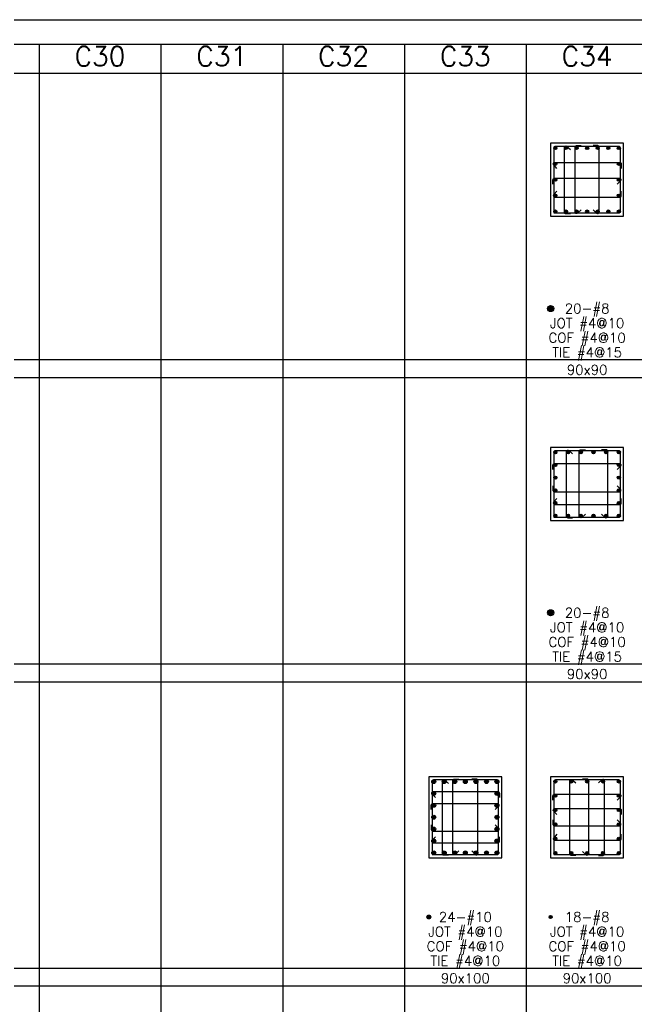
# Model space of a CAD drawing. Header units: millimetres. Extents: x 0 to 31920, y -6088 to 2522.
# Drawn here: x 4843 to 5603, y 828 to 2044 of the extents above; entities that cross this region are included whole.
import ezdxf
from ezdxf.enums import TextEntityAlignment as Align

# ---------------------------------------------------------------- set-up
doc = ezdxf.new("R2010")
doc.units = ezdxf.units.MM
doc.header["$MEASUREMENT"] = 0
for name, color, linetype in [('DwFm', 7, 'Continuous'), ('S-RC', 130, 'Continuous'), ('S-REINF', 6, 'Continuous'), ('S-REINFD', 201, 'Continuous'), ('S-STUD', 1, 'Continuous'), ('S-TEXT', 2, 'Continuous')]:
    doc.layers.add(name, color=color, linetype=linetype)
doc.styles.add('CS4', font='romans.shx', dxfattribs={"width": 0.8, "bigfont": 'lsp.shx'})

# ---------------------------------------------------------------- blocks, each defined once
blk = doc.blocks.new('繪圖範圍')
blk.add_lwpolyline([(0, 51.1), (79.8, 51.1), (79.8, 0), (0, 0)], close=True)

msp = doc.modelspace()

# ---------------------------------------------------------------- hatches: boundary and pattern name
at = {"layer": 'S-REINFD'}
h = msp.add_hatch(color=256, dxfattribs=at)
edge = h.paths.add_edge_path()
edge.add_arc((5502.9, 1885.8), 1.91, 0, 360)
h = msp.add_hatch(color=256, dxfattribs=at)
edge = h.paths.add_edge_path()
edge.add_arc((5515.9, 1885.8), 1.91, 0, 360)
h = msp.add_hatch(color=256, dxfattribs=at)
edge = h.paths.add_edge_path()
edge.add_arc((5529, 1885.8), 1.91, 0, 360)
h = msp.add_hatch(color=256, dxfattribs=at)
edge = h.paths.add_edge_path()
edge.add_arc((5542, 1885.8), 1.91, 0, 360)
h = msp.add_hatch(color=256, dxfattribs=at)
edge = h.paths.add_edge_path()
edge.add_arc((5555, 1885.8), 1.91, 0, 360)
h = msp.add_hatch(color=256, dxfattribs=at)
edge = h.paths.add_edge_path()
edge.add_arc((5568.1, 1885.8), 1.91, 0, 360)
h = msp.add_hatch(color=256, dxfattribs=at)
edge = h.paths.add_edge_path()
edge.add_arc((5581.1, 1885.8), 1.91, 0, 360)
h = msp.add_hatch(color=256, dxfattribs=at)
edge = h.paths.add_edge_path()
edge.add_arc((5502.9, 1866.3), 1.91, 0, 360)
h = msp.add_hatch(color=256, dxfattribs=at)
edge = h.paths.add_edge_path()
edge.add_arc((5581.1, 1866.3), 1.91, 0, 360)
h = msp.add_hatch(color=256, dxfattribs=at)
edge = h.paths.add_edge_path()
edge.add_arc((5502.9, 1846.8), 1.91, 0, 360)
h = msp.add_hatch(color=256, dxfattribs=at)
edge = h.paths.add_edge_path()
edge.add_arc((5581.1, 1846.8), 1.91, 0, 360)
h = msp.add_hatch(color=256, dxfattribs=at)
edge = h.paths.add_edge_path()
edge.add_arc((5502.9, 1827.2), 1.91, 0, 360)
h = msp.add_hatch(color=256, dxfattribs=at)
edge = h.paths.add_edge_path()
edge.add_arc((5581.1, 1827.2), 1.91, 0, 360)
h = msp.add_hatch(color=256, dxfattribs=at)
edge = h.paths.add_edge_path()
edge.add_arc((5502.9, 1807.7), 1.91, 0, 360)
h = msp.add_hatch(color=256, dxfattribs=at)
edge = h.paths.add_edge_path()
edge.add_arc((5515.9, 1807.7), 1.91, 0, 360)
h = msp.add_hatch(color=256, dxfattribs=at)
edge = h.paths.add_edge_path()
edge.add_arc((5529, 1807.7), 1.91, 0, 360)
h = msp.add_hatch(color=256, dxfattribs=at)
edge = h.paths.add_edge_path()
edge.add_arc((5542, 1807.7), 1.91, 0, 360)
h = msp.add_hatch(color=256, dxfattribs=at)
edge = h.paths.add_edge_path()
edge.add_arc((5555, 1807.7), 1.91, 0, 360)
h = msp.add_hatch(color=256, dxfattribs=at)
edge = h.paths.add_edge_path()
edge.add_arc((5568.1, 1807.7), 1.91, 0, 360)
h = msp.add_hatch(color=256, dxfattribs=at)
edge = h.paths.add_edge_path()
edge.add_arc((5581.1, 1807.7), 1.91, 0, 360)
h = msp.add_hatch(color=256, dxfattribs=at)
edge = h.paths.add_edge_path()
edge.add_arc((5497, 1688), 3.81, 0, 360)
h = msp.add_hatch(color=256, dxfattribs=at)
edge = h.paths.add_edge_path()
edge.add_arc((5502.9, 1510.8), 1.91, 0, 360)
h = msp.add_hatch(color=256, dxfattribs=at)
edge = h.paths.add_edge_path()
edge.add_arc((5518.5, 1510.8), 1.91, 0, 360)
h = msp.add_hatch(color=256, dxfattribs=at)
edge = h.paths.add_edge_path()
edge.add_arc((5534.2, 1510.8), 1.91, 0, 360)
h = msp.add_hatch(color=256, dxfattribs=at)
edge = h.paths.add_edge_path()
edge.add_arc((5549.8, 1510.8), 1.91, 0, 360)
h = msp.add_hatch(color=256, dxfattribs=at)
edge = h.paths.add_edge_path()
edge.add_arc((5565.5, 1510.8), 1.91, 0, 360)
h = msp.add_hatch(color=256, dxfattribs=at)
edge = h.paths.add_edge_path()
edge.add_arc((5581.1, 1510.8), 1.91, 0, 360)
h = msp.add_hatch(color=256, dxfattribs=at)
edge = h.paths.add_edge_path()
edge.add_arc((5502.9, 1495.2), 1.91, 0, 360)
h = msp.add_hatch(color=256, dxfattribs=at)
edge = h.paths.add_edge_path()
edge.add_arc((5581.1, 1495.2), 1.91, 0, 360)
h = msp.add_hatch(color=256, dxfattribs=at)
edge = h.paths.add_edge_path()
edge.add_arc((5502.9, 1479.6), 1.91, 0, 360)
h = msp.add_hatch(color=256, dxfattribs=at)
edge = h.paths.add_edge_path()
edge.add_arc((5581.1, 1479.6), 1.91, 0, 360)
h = msp.add_hatch(color=256, dxfattribs=at)
edge = h.paths.add_edge_path()
edge.add_arc((5502.9, 1463.9), 1.91, 0, 360)
h = msp.add_hatch(color=256, dxfattribs=at)
edge = h.paths.add_edge_path()
edge.add_arc((5581.1, 1463.9), 1.91, 0, 360)
h = msp.add_hatch(color=256, dxfattribs=at)
edge = h.paths.add_edge_path()
edge.add_arc((5502.9, 1448.3), 1.91, 0, 360)
h = msp.add_hatch(color=256, dxfattribs=at)
edge = h.paths.add_edge_path()
edge.add_arc((5581.1, 1448.3), 1.91, 0, 360)
h = msp.add_hatch(color=256, dxfattribs=at)
edge = h.paths.add_edge_path()
edge.add_arc((5502.9, 1432.7), 1.91, 0, 360)
h = msp.add_hatch(color=256, dxfattribs=at)
edge = h.paths.add_edge_path()
edge.add_arc((5518.5, 1432.7), 1.91, 0, 360)
h = msp.add_hatch(color=256, dxfattribs=at)
edge = h.paths.add_edge_path()
edge.add_arc((5534.2, 1432.7), 1.91, 0, 360)
h = msp.add_hatch(color=256, dxfattribs=at)
edge = h.paths.add_edge_path()
edge.add_arc((5549.8, 1432.7), 1.91, 0, 360)
h = msp.add_hatch(color=256, dxfattribs=at)
edge = h.paths.add_edge_path()
edge.add_arc((5565.5, 1432.7), 1.91, 0, 360)
h = msp.add_hatch(color=256, dxfattribs=at)
edge = h.paths.add_edge_path()
edge.add_arc((5581.1, 1432.7), 1.91, 0, 360)
h = msp.add_hatch(color=256, dxfattribs=at)
edge = h.paths.add_edge_path()
edge.add_arc((5497, 1313), 3.81, 0, 360)
h = msp.add_hatch(color=256, dxfattribs=at)
edge = h.paths.add_edge_path()
edge.add_arc((5353.1, 1104.9), 2.38, 0, 360)
h = msp.add_hatch(color=256, dxfattribs=at)
edge = h.paths.add_edge_path()
edge.add_arc((5366, 1104.9), 2.38, 0, 360)
h = msp.add_hatch(color=256, dxfattribs=at)
edge = h.paths.add_edge_path()
edge.add_arc((5379, 1104.9), 2.38, 0, 360)
h = msp.add_hatch(color=256, dxfattribs=at)
edge = h.paths.add_edge_path()
edge.add_arc((5392, 1104.9), 2.38, 0, 360)
h = msp.add_hatch(color=256, dxfattribs=at)
edge = h.paths.add_edge_path()
edge.add_arc((5405, 1104.9), 2.38, 0, 360)
h = msp.add_hatch(color=256, dxfattribs=at)
edge = h.paths.add_edge_path()
edge.add_arc((5418, 1104.9), 2.38, 0, 360)
h = msp.add_hatch(color=256, dxfattribs=at)
edge = h.paths.add_edge_path()
edge.add_arc((5430.9, 1104.9), 2.38, 0, 360)
h = msp.add_hatch(color=256, dxfattribs=at)
edge = h.paths.add_edge_path()
edge.add_arc((5502.9, 1105.1), 1.91, 0, 360)
h = msp.add_hatch(color=256, dxfattribs=at)
edge = h.paths.add_edge_path()
edge.add_arc((5522.5, 1105.1), 1.91, 0, 360)
h = msp.add_hatch(color=256, dxfattribs=at)
edge = h.paths.add_edge_path()
edge.add_arc((5542, 1105.1), 1.91, 0, 360)
h = msp.add_hatch(color=256, dxfattribs=at)
edge = h.paths.add_edge_path()
edge.add_arc((5561.5, 1105.1), 1.91, 0, 360)
h = msp.add_hatch(color=256, dxfattribs=at)
edge = h.paths.add_edge_path()
edge.add_arc((5581.1, 1105.1), 1.91, 0, 360)
h = msp.add_hatch(color=256, dxfattribs=at)
edge = h.paths.add_edge_path()
edge.add_arc((5353.1, 1090.3), 2.38, 0, 360)
h = msp.add_hatch(color=256, dxfattribs=at)
edge = h.paths.add_edge_path()
edge.add_arc((5430.9, 1090.3), 2.38, 0, 360)
h = msp.add_hatch(color=256, dxfattribs=at)
edge = h.paths.add_edge_path()
edge.add_arc((5502.9, 1087.5), 1.91, 0, 360)
h = msp.add_hatch(color=256, dxfattribs=at)
edge = h.paths.add_edge_path()
edge.add_arc((5581.1, 1087.5), 1.91, 0, 360)
h = msp.add_hatch(color=256, dxfattribs=at)
edge = h.paths.add_edge_path()
edge.add_arc((5353.1, 1075.6), 2.38, 0, 360)
h = msp.add_hatch(color=256, dxfattribs=at)
edge = h.paths.add_edge_path()
edge.add_arc((5430.9, 1075.6), 2.38, 0, 360)
h = msp.add_hatch(color=256, dxfattribs=at)
edge = h.paths.add_edge_path()
edge.add_arc((5502.9, 1069.8), 1.91, 0, 360)
h = msp.add_hatch(color=256, dxfattribs=at)
edge = h.paths.add_edge_path()
edge.add_arc((5581.1, 1069.8), 1.91, 0, 360)
h = msp.add_hatch(color=256, dxfattribs=at)
edge = h.paths.add_edge_path()
edge.add_arc((5353.1, 1061), 2.38, 0, 360)
h = msp.add_hatch(color=256, dxfattribs=at)
edge = h.paths.add_edge_path()
edge.add_arc((5430.9, 1061), 2.38, 0, 360)
h = msp.add_hatch(color=256, dxfattribs=at)
edge = h.paths.add_edge_path()
edge.add_arc((5353.1, 1046.4), 2.38, 0, 360)
h = msp.add_hatch(color=256, dxfattribs=at)
edge = h.paths.add_edge_path()
edge.add_arc((5430.9, 1046.4), 2.38, 0, 360)
h = msp.add_hatch(color=256, dxfattribs=at)
edge = h.paths.add_edge_path()
edge.add_arc((5502.9, 1052.2), 1.91, 0, 360)
h = msp.add_hatch(color=256, dxfattribs=at)
edge = h.paths.add_edge_path()
edge.add_arc((5581.1, 1052.2), 1.91, 0, 360)
h = msp.add_hatch(color=256, dxfattribs=at)
edge = h.paths.add_edge_path()
edge.add_arc((5353.1, 1031.7), 2.38, 0, 360)
h = msp.add_hatch(color=256, dxfattribs=at)
edge = h.paths.add_edge_path()
edge.add_arc((5430.9, 1031.7), 2.38, 0, 360)
h = msp.add_hatch(color=256, dxfattribs=at)
edge = h.paths.add_edge_path()
edge.add_arc((5502.9, 1034.5), 1.91, 0, 360)
h = msp.add_hatch(color=256, dxfattribs=at)
edge = h.paths.add_edge_path()
edge.add_arc((5581.1, 1034.5), 1.91, 0, 360)
h = msp.add_hatch(color=256, dxfattribs=at)
edge = h.paths.add_edge_path()
edge.add_arc((5353.1, 1017.1), 2.38, 0, 360)
h = msp.add_hatch(color=256, dxfattribs=at)
edge = h.paths.add_edge_path()
edge.add_arc((5366, 1017.1), 2.38, 0, 360)
h = msp.add_hatch(color=256, dxfattribs=at)
edge = h.paths.add_edge_path()
edge.add_arc((5379, 1017.1), 2.38, 0, 360)
h = msp.add_hatch(color=256, dxfattribs=at)
edge = h.paths.add_edge_path()
edge.add_arc((5392, 1017.1), 2.38, 0, 360)
h = msp.add_hatch(color=256, dxfattribs=at)
edge = h.paths.add_edge_path()
edge.add_arc((5405, 1017.1), 2.38, 0, 360)
h = msp.add_hatch(color=256, dxfattribs=at)
edge = h.paths.add_edge_path()
edge.add_arc((5418, 1017.1), 2.38, 0, 360)
h = msp.add_hatch(color=256, dxfattribs=at)
edge = h.paths.add_edge_path()
edge.add_arc((5430.9, 1017.1), 2.38, 0, 360)
h = msp.add_hatch(color=256, dxfattribs=at)
edge = h.paths.add_edge_path()
edge.add_arc((5502.9, 1016.9), 1.91, 0, 360)
h = msp.add_hatch(color=256, dxfattribs=at)
edge = h.paths.add_edge_path()
edge.add_arc((5522.5, 1016.9), 1.91, 0, 360)
h = msp.add_hatch(color=256, dxfattribs=at)
edge = h.paths.add_edge_path()
edge.add_arc((5542, 1016.9), 1.91, 0, 360)
h = msp.add_hatch(color=256, dxfattribs=at)
edge = h.paths.add_edge_path()
edge.add_arc((5561.5, 1016.9), 1.91, 0, 360)
h = msp.add_hatch(color=256, dxfattribs=at)
edge = h.paths.add_edge_path()
edge.add_arc((5581.1, 1016.9), 1.91, 0, 360)
h = msp.add_hatch(color=256, dxfattribs=at)
edge = h.paths.add_edge_path()
edge.add_arc((5347, 938), 2.38, 0, 360)
h = msp.add_hatch(color=256, dxfattribs=at)
edge = h.paths.add_edge_path()
edge.add_arc((5497, 938), 1.91, 0, 360)

# ---------------------------------------------------------------- linework, layer by layer
at = {"layer": 'S-RC'}
for points in [[(5497, 1801.8), (5587, 1801.8), (5587, 1891.8), (5497, 1891.8), (5497, 1801.8)], [(5497, 1426.8), (5587, 1426.8), (5587, 1516.8), (5497, 1516.8), (5497, 1426.8)], [(5347, 1011), (5437, 1011), (5437, 1111), (5347, 1111), (5347, 1011)], [(5497, 1011), (5587, 1011), (5587, 1111), (5497, 1111), (5497, 1011)]]:
    msp.add_lwpolyline(points, dxfattribs=at)
at = {"layer": 'S-REINF', "color": 2}
for points in [[(5501, 1805.8), (5581.1, 1805.8, 0.414214), (5583, 1807.7), (5583, 1885.8, 0.414214), (5581.1, 1887.8), (5502.9, 1887.8, 0.414214), (5501, 1885.8), (5501, 1805.8)], [(5521.5, 1804.7), (5515.9, 1804.7, -0.414214), (5514, 1806.6), (5514, 1886.5, -0.653352), (5517.2, 1887.9), (5521.5, 1883.9)], [(5534.6, 1809.6), (5530.3, 1805.6, -0.653352), (5527.1, 1807), (5527.1, 1886.9, -0.414214), (5529, 1888.8), (5534.6, 1888.8)], [(5549.4, 1809.6), (5553.7, 1805.6, 0.653352), (5556.9, 1807), (5556.9, 1886.9, 0.414214), (5555, 1888.8), (5549.4, 1888.8)], [(5504.8, 1860.7), (5500.8, 1865, -0.653352), (5502.2, 1868.2), (5582.2, 1868.2, -0.414214), (5584.1, 1866.3), (5584.1, 1860.7)], [(5499.9, 1841.2), (5499.9, 1846.8, -0.414214), (5501.8, 1848.7), (5581.8, 1848.7, -0.653352), (5583.2, 1845.5), (5579.2, 1841.2)], [(5504.8, 1832.8), (5500.8, 1828.5, 0.653352), (5502.2, 1825.3), (5582.2, 1825.3, 0.414214), (5584.1, 1827.2), (5584.1, 1832.8)], [(5501, 1430.8), (5581.1, 1430.8, 0.414214), (5583, 1432.7), (5583, 1510.8, 0.414214), (5581.1, 1512.8), (5502.9, 1512.8, 0.414214), (5501, 1510.8), (5501, 1430.8)], [(5524.1, 1429.7), (5518.5, 1429.7, -0.414214), (5516.6, 1431.6), (5516.6, 1511.5, -0.653352), (5519.8, 1512.9), (5524.1, 1508.9)], [(5539.8, 1434.6), (5535.5, 1430.6, -0.653352), (5532.3, 1432), (5532.3, 1511.9, -0.414214), (5534.2, 1513.8), (5539.8, 1513.8)], [(5559.9, 1434.6), (5564.2, 1430.6, 0.653352), (5567.4, 1432), (5567.4, 1511.9, 0.414214), (5565.5, 1513.8), (5559.9, 1513.8)], [(5499.9, 1489.6), (5499.9, 1495.2, -0.414214), (5501.8, 1497.1), (5581.8, 1497.1, -0.653352), (5583.2, 1493.9), (5579.2, 1489.6)], [(5499.9, 1469.5), (5499.9, 1463.9, 0.414214), (5501.8, 1462), (5581.8, 1462, 0.653352), (5583.2, 1465.2), (5579.2, 1469.5)], [(5504.8, 1453.9), (5500.8, 1449.6, 0.653352), (5502.2, 1446.4), (5582.2, 1446.4, 0.414214), (5584.1, 1448.3), (5584.1, 1453.9)], [(5351, 1015), (5431.1, 1015, 0.414214), (5433, 1016.9), (5433, 1105.1, 0.414214), (5431.1, 1107), (5352.9, 1107, 0.414214), (5351, 1105.1), (5351, 1015)], [(5371.2, 1014.1), (5365.6, 1014.1, -0.414214), (5363.7, 1016), (5363.7, 1105.4, -0.665297), (5366.9, 1106.8), (5371.2, 1102.6)], [(5384.1, 1019.4), (5379.9, 1015.2, -0.665297), (5376.6, 1016.6), (5376.6, 1106, -0.414214), (5378.5, 1107.9), (5384.1, 1107.9)], [(5399.9, 1019.4), (5404.1, 1015.2, 0.665297), (5407.4, 1016.6), (5407.4, 1106, 0.414214), (5405.5, 1107.9), (5399.9, 1107.9)], [(5501, 1015), (5581.1, 1015, 0.414214), (5583, 1016.9), (5583, 1105.1, 0.414214), (5581.1, 1107), (5502.9, 1107, 0.414214), (5501, 1105.1), (5501, 1015)], [(5528, 1013.9), (5522.4, 1013.9, -0.414214), (5520.5, 1015.8), (5520.5, 1105.8, -0.653352), (5523.7, 1107.2), (5528, 1103.2)], [(5536.4, 1018.8), (5540.7, 1014.8, 0.653352), (5543.9, 1016.2), (5543.9, 1106.2, 0.414214), (5542, 1108.1), (5536.4, 1108.1)], [(5556, 1013.9), (5561.6, 1013.9, 0.414214), (5563.5, 1015.8), (5563.5, 1105.8, 0.653352), (5560.3, 1107.2), (5556, 1103.2)], [(5355.4, 1085.2), (5351.2, 1089.4, -0.665297), (5352.6, 1092.7), (5432, 1092.7, -0.414214), (5433.9, 1090.8), (5433.9, 1085.2)], [(5499.9, 1081.9), (5499.9, 1087.5, -0.414214), (5501.8, 1089.4), (5581.8, 1089.4, -0.653352), (5583.2, 1086.2), (5579.2, 1081.9)], [(5350.1, 1070.5), (5350.1, 1076.1, -0.414214), (5352, 1078), (5431.4, 1078, -0.665297), (5432.8, 1074.8), (5428.6, 1070.5)], [(5504.8, 1064.2), (5500.8, 1068.5, -0.653352), (5502.2, 1071.7), (5582.2, 1071.7, -0.414214), (5584.1, 1069.8), (5584.1, 1064.2)], [(5350.1, 1051.5), (5350.1, 1045.9, 0.414214), (5352, 1044), (5431.4, 1044, 0.665297), (5432.8, 1047.2), (5428.6, 1051.5)], [(5499.9, 1057.8), (5499.9, 1052.2, 0.414214), (5501.8, 1050.3), (5581.8, 1050.3, 0.653352), (5583.2, 1053.5), (5579.2, 1057.8)], [(5355.4, 1036.8), (5351.2, 1032.6, 0.665297), (5352.6, 1029.3), (5432, 1029.3, 0.414214), (5433.9, 1031.2), (5433.9, 1036.8)], [(5504.8, 1040.1), (5500.8, 1035.8, 0.653352), (5502.2, 1032.6), (5582.2, 1032.6, 0.414214), (5584.1, 1034.5), (5584.1, 1040.1)]]:
    msp.add_lwpolyline(points, format="xyb", dxfattribs=at)
at = {"layer": 'S-REINFD'}
for centre, radius in [((5502.9, 1885.8), 1.91), ((5515.9, 1885.8), 1.91), ((5529, 1885.8), 1.91), ((5542, 1885.8), 1.91), ((5555, 1885.8), 1.91), ((5568.1, 1885.8), 1.91), ((5581.1, 1885.8), 1.91), ((5502.9, 1866.3), 1.91), ((5581.1, 1866.3), 1.91), ((5502.9, 1846.8), 1.91), ((5581.1, 1846.8), 1.91), ((5502.9, 1827.2), 1.91), ((5581.1, 1827.2), 1.91), ((5502.9, 1807.7), 1.91), ((5515.9, 1807.7), 1.91), ((5529, 1807.7), 1.91), ((5542, 1807.7), 1.91), ((5555, 1807.7), 1.91), ((5568.1, 1807.7), 1.91), ((5581.1, 1807.7), 1.91), ((5497, 1688), 3.81), ((5502.9, 1510.8), 1.91), ((5518.5, 1510.8), 1.91), ((5534.2, 1510.8), 1.91), ((5549.8, 1510.8), 1.91), ((5565.5, 1510.8), 1.91), ((5581.1, 1510.8), 1.91), ((5502.9, 1495.2), 1.91), ((5581.1, 1495.2), 1.91), ((5502.9, 1479.6), 1.91), ((5581.1, 1479.6), 1.91), ((5502.9, 1463.9), 1.91), ((5581.1, 1463.9), 1.91), ((5502.9, 1448.3), 1.91), ((5581.1, 1448.3), 1.91), ((5502.9, 1432.7), 1.91), ((5518.5, 1432.7), 1.91), ((5534.2, 1432.7), 1.91), ((5549.8, 1432.7), 1.91), ((5565.5, 1432.7), 1.91), ((5581.1, 1432.7), 1.91), ((5497, 1313), 3.81), ((5353.1, 1104.9), 2.38), ((5366, 1104.9), 2.38), ((5379, 1104.9), 2.38), ((5392, 1104.9), 2.38), ((5405, 1104.9), 2.38), ((5418, 1104.9), 2.38), ((5430.9, 1104.9), 2.38), ((5502.9, 1105.1), 1.91), ((5522.5, 1105.1), 1.91), ((5542, 1105.1), 1.91), ((5561.5, 1105.1), 1.91), ((5581.1, 1105.1), 1.91), ((5353.1, 1090.3), 2.38), ((5430.9, 1090.3), 2.38), ((5502.9, 1087.5), 1.91), ((5581.1, 1087.5), 1.91), ((5353.1, 1075.6), 2.38), ((5430.9, 1075.6), 2.38), ((5502.9, 1069.8), 1.91), ((5581.1, 1069.8), 1.91), ((5353.1, 1061), 2.38), ((5430.9, 1061), 2.38), ((5353.1, 1046.4), 2.38), ((5430.9, 1046.4), 2.38), ((5502.9, 1052.2), 1.91), ((5581.1, 1052.2), 1.91), ((5353.1, 1031.7), 2.38), ((5430.9, 1031.7), 2.38), ((5502.9, 1034.5), 1.91), ((5581.1, 1034.5), 1.91), ((5353.1, 1017.1), 2.38), ((5366, 1017.1), 2.38), ((5379, 1017.1), 2.38), ((5392, 1017.1), 2.38), ((5405, 1017.1), 2.38), ((5418, 1017.1), 2.38), ((5430.9, 1017.1), 2.38), ((5502.9, 1016.9), 1.91), ((5522.5, 1016.9), 1.91), ((5542, 1016.9), 1.91), ((5561.5, 1016.9), 1.91), ((5581.1, 1016.9), 1.91), ((5347, 938), 2.38), ((5497, 938), 1.91)]:
    msp.add_circle(centre, radius, dxfattribs=at)
at = {"layer": 'S-STUD'}
for p, q in [((3207, 2014), (6217, 2014)), ((4867, 2014), (4867, 53)), ((5017, 2014), (5017, 53)), ((5167, 2014), (5167, 53)), ((5317, 2014), (5317, 53)), ((5467, 2014), (5467, 53)), ((3207, 1978), (6217, 1978)), ((3207, 1625), (6217, 1625)), ((3207, 1603), (6217, 1603)), ((3207, 1250), (6217, 1250)), ((3207, 1228), (6217, 1228)), ((3207, 875), (6217, 875)), ((3207, 853), (6217, 853))]:
    msp.add_line(p, q, dxfattribs=at)

# ---------------------------------------------------------------- block references
at = {"layer": 'DwFm', "xscale": 40, "yscale": 40, "zscale": 40}
msp.add_blockref('繪圖範圍', (3192, 0), dxfattribs=at)

# ---------------------------------------------------------------- texts
at = {"layer": 'S-TEXT', "style": 'CS4'}
for s, height, p in [('C30', 24, (4942, 1987)), ('C31', 24, (5092, 1987)), ('C32', 24, (5242, 1987)), ('C33', 24, (5392, 1987)), ('C34', 24, (5542, 1987)), ('20-#8', 12, (5542, 1682)), ('JOT #4@10', 12, (5542, 1664)), ('COF #4@10', 12, (5542, 1646)), ('TIE #4@15', 12, (5542, 1628)), ('90x90', 12, (5542, 1606.5)), ('20-#8', 12, (5542, 1307)), ('JOT #4@10', 12, (5542, 1289)), ('COF #4@10', 12, (5542, 1271)), ('TIE #4@15', 12, (5542, 1253)), ('90x90', 12, (5542, 1231.5)), ('24-#10', 12, (5392, 932)), ('18-#8', 12, (5542, 932)), ('JOT #4@10', 12, (5392, 914)), ('JOT #4@10', 12, (5542, 914)), ('COF #4@10', 12, (5392, 896)), ('COF #4@10', 12, (5542, 896)), ('TIE #4@10', 12, (5392, 878)), ('TIE #4@10', 12, (5542, 878)), ('90x100', 12, (5392, 856.5)), ('90x100', 12, (5542, 856.5))]:
    msp.add_text(s, height=height, dxfattribs=at).set_placement(p, align=Align.CENTER)

doc.saveas('drawing.dxf')
